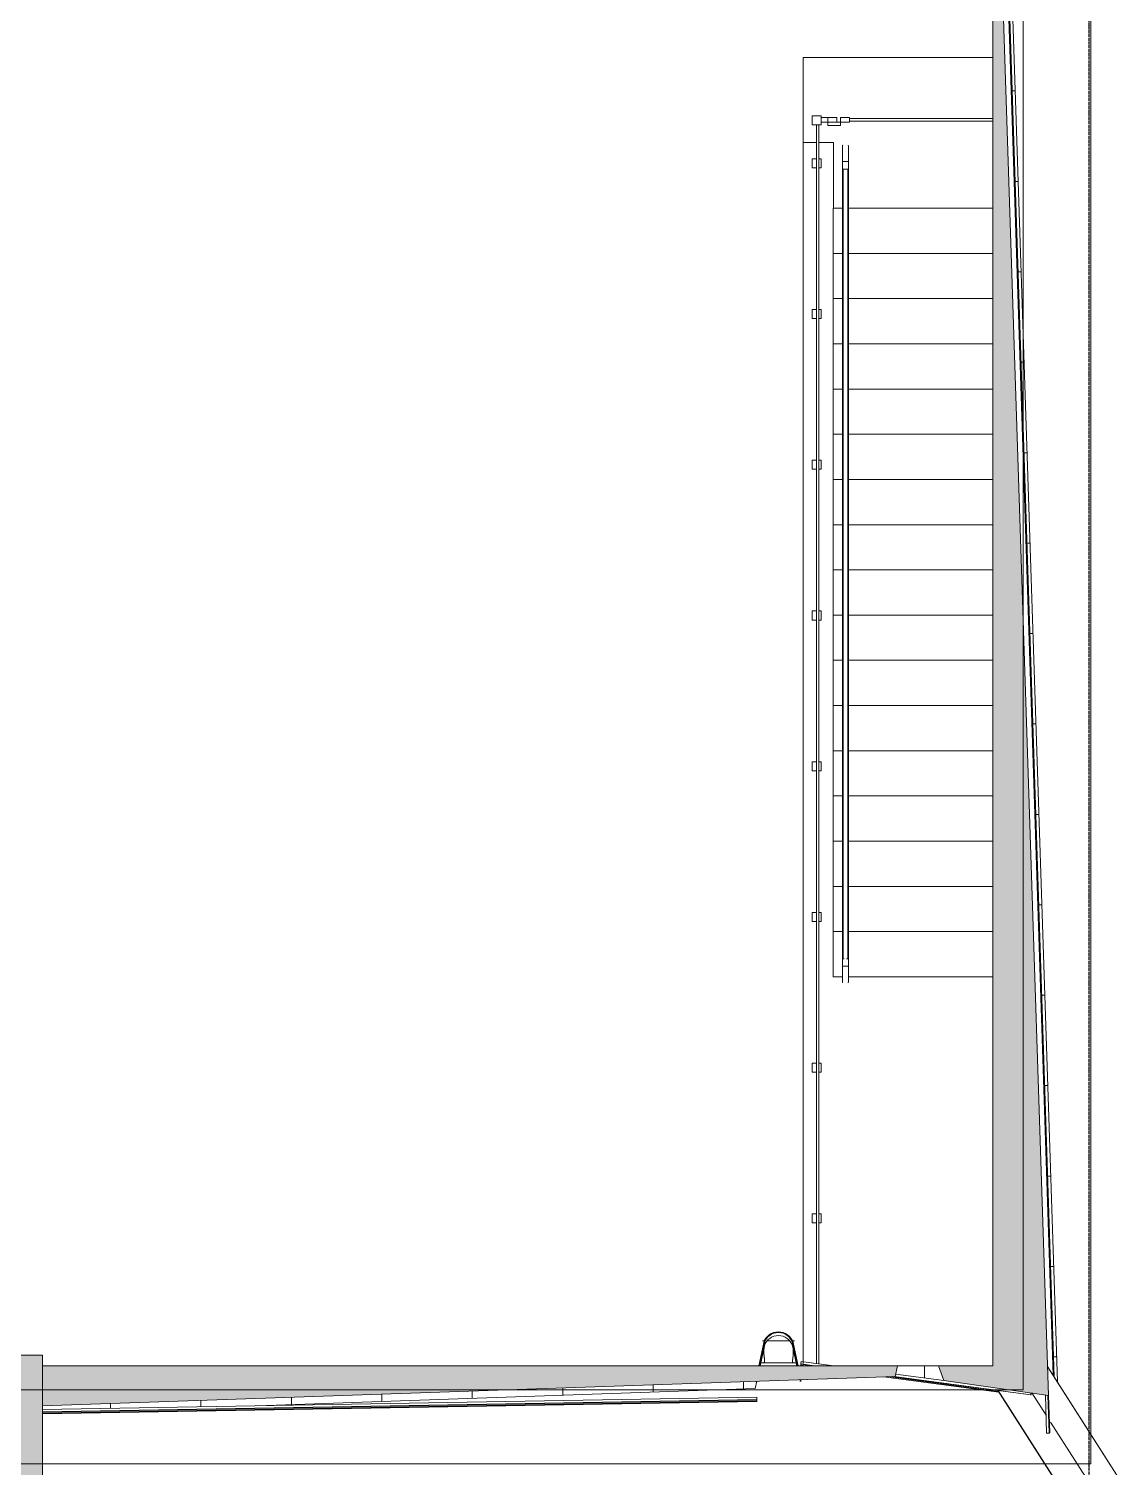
# Model space of a CAD drawing. Header units: millimetres. Extents: x -99936 to 523262, y -63190 to 327013.
# Drawn here: x 429933 to 437147, y 20264 to 29809 of the extents above; entities that cross this region are included whole.
import ezdxf

# ---------------------------------------------------------------- set-up
doc = ezdxf.new("R2010")
doc.units = ezdxf.units.MM
doc.linetypes.add('ADSK_Линия сетки', pattern=[25, 20, -2.5, 0, -2.5])
doc.linetypes.add('ADSK_Штриховая_ш3 п1_5', pattern=[4.5, 3, -1.5])
for name, color, linetype, lineweight in [('0_АР', 8, 'Continuous', 20), ('Антураж', 7, 'Continuous', 18), ('Ограждение', 251, 'Continuous', 18)]:
    doc.layers.add(name, color=color, linetype=linetype, lineweight=lineweight)
doc.layers.add('Обобщенные модели', color=5, linetype='Continuous', lineweight=18, true_color=0x0000ff)

# ---------------------------------------------------------------- blocks, each defined once
blk = doc.blocks.new('Ограждение - Ограждение-2968875-План кровли АР копия 1')
at = {"layer": 'Ограждение'}
for p, q in [((17774, 20935.9), (18467.1, 19851.4)), ((18476.8, 19833.6), (17774.1, 20933.1)), ((17443.9, 20776.7), (18858.8, 18563.1)), ((17445.7, 20776.5), (18865.6, 18555)), ((17669.3, 20760.9), (17763.3, 20613.8)), ((17793.1, 20567.2), (18276.2, 19811.3)), ((19287.9, 17891.6), (19368.4, 17765.7)), ((19289.6, 17891.6), (19369.4, 17766.7)), ((19368.7, 17765.7), (19516, 17871.6)), ((19516, 17871.6), (19369.4, 17766.7)), ((19503.2, 17891.6), (19516, 17871.6)), ((19516, 17871.6), (19539.8, 17891.6)), ((19516, 17871.6), (23426.4, 13678.1)), ((23674, 13678.1), (19744.9, 17891.6)), ((19746.9, 17891.6), (23676, 13678.1)), ((19367.7, 17764.7), (19368.7, 17765.7)), ((19367.7, 17764.7), (23178.4, 13678.1)), ((19368.4, 17765.7), (19421.9, 17803.9)), ((19369.4, 17766.7), (19368.4, 17765.7)), ((19368.7, 17765.7), (23180.4, 13678.1))]:
    blk.add_line(p, q, dxfattribs=at)
blk = doc.blocks.new('Водосток - Тип 1 _карниз больше 490мм_-5195895-План кровли АР копия 1')
at = {"layer": 'Обобщенные модели'}
for p, q in [((18.8, 335), (32.4, 335)), ((50.5, 335), (125, 335)), ((125, 335), (197, 335)), ((215.1, 335), (231.2, 335))]:
    blk.add_line(p, q, dxfattribs=at)
blk.add_open_spline([(29.2, 330.5), (28.1, 332), (25.1, 334.3), (21.1, 335), (18.8, 335)], degree=3, dxfattribs=at)
for points, knots in [([(28.2, 188.3), (28.6, 188.7), (29.5, 189.8), (30.8, 192.1), (31.6, 194.9), (32, 197.4), (32.1, 199.4), (32.2, 201.5), (32.2, 203.8), (32.1, 206.2), (31.9, 208.7), (31.6, 211.4), (31.3, 214.1), (31, 217), (30.6, 219.9), (30.2, 222.9), (29.8, 226), (29.4, 229.2), (29, 232.4), (28.7, 235.7), (28.3, 240.2), (27.8, 245.9), (27.4, 255.3), (27.4, 264.8), (27.8, 274.1), (28.3, 279.8), (28.7, 284.3), (29, 287.6), (29.4, 290.8), (29.8, 294), (30.1, 296.6), (30.3, 298.1), (30.4, 298.6)], [-0.8993913, -0.8993913, -0.8993913, -0.8993913, -0.8823529, -0.8529412, -0.8235294, -0.8088235, -0.7941176, -0.7794118, -0.7647059, -0.75, -0.7352941, -0.7205882, -0.7058824, -0.6911765, -0.6764706, -0.6617647, -0.6470588, -0.6323529, -0.6176471, -0.6029412, -0.5882353, -0.5588235, -0.5294118, -0.4705882, -0.4411765, -0.4117647, -0.3970588, -0.3823529, -0.3676471, -0.3529412, -0.3382353, -0.3311498, -0.3311498, -0.3311498, -0.3311498]), ([(231.2, 335), (228.9, 335), (224.9, 334.3), (221.1, 331.4), (219.6, 328.5), (219.1, 327.3), (219, 327)], [-1, -1, -1, -1, -0.9411765, -0.8823529, -0.8529412, -0.845345, -0.845345, -0.845345, -0.845345]), ([(222, 276.4), (222, 275.6), (222.2, 272.5), (222.6, 264.7), (222.6, 255.2), (222.2, 245.9), (221.7, 240.2), (221.3, 235.7), (221, 232.4), (220.6, 229.2), (220.2, 226), (219.8, 222.9), (219.4, 219.9), (219, 216.9), (218.7, 214.1), (218.4, 211.4), (218.1, 208.7), (217.9, 206.2), (217.8, 203.8), (217.8, 201.5), (217.9, 199.4), (218, 197.3), (218.4, 194.9), (219.2, 192.1), (220.5, 189.8), (221.4, 188.7), (221.8, 188.3)], [-0.568704, -0.568704, -0.568704, -0.568704, -0.5588235, -0.5294118, -0.4705882, -0.4411765, -0.4117647, -0.3970588, -0.3823529, -0.3676471, -0.3529412, -0.3382353, -0.3235294, -0.3088235, -0.2941176, -0.2794118, -0.2647059, -0.25, -0.2352941, -0.2205882, -0.2058824, -0.1911765, -0.1764706, -0.1470588, -0.1176471, -0.1007212, -0.1007212, -0.1007212, -0.1007212])]:
    blk.add_open_spline(points, degree=3, knots=knots, dxfattribs=at)
blk = doc.blocks.new('Водосток 2 - Водосток 2-5195513-План кровли АР копия 1')
at = {"layer": 'Антураж'}
for p, q in [((17810.8, 20878.3), (17503.6, 30289)), ((17815.7, 20870.6), (17508.3, 30289.2)), ((17817.6, 20867.7), (17510.2, 30283.7)), ((17530.1, 30279.2), (17838.4, 20835.2)), ((15856.9, 20941.3), (15890.1, 21095.2)), ((16118.3, 20941.3), (16085.1, 21095.2)), ((15895, 21093.9), (15862.1, 20941.3)), ((15870.5, 20961.1), (15895, 21074.3)), ((15895, 21074.3), (15895, 21093.9)), ((16080.3, 21074.3), (16080.3, 21093.9)), ((16080.3, 21093.9), (16113.2, 20941.3)), ((16104.7, 20961.1), (16080.3, 21074.3)), ((15870.4, 20961.1), (15866.1, 20941.3)), ((16104.9, 20961.1), (15870.4, 20961.1)), ((16108.3, 20945.2), (16104.9, 20961.1)), ((16137.6, 20941.3), (16117.8, 20944)), ((16135.4, 20953.5), (16137.7, 20970.2)), ((16135.4, 20951.6), (16135.4, 20953.5)), ((16135.4, 20953.5), (16226.8, 20941.3)), ((16135.4, 20951.6), (16212.2, 20941.3)), ((16136.3, 20941.5), (16137, 20946.4)), ((16136.3, 20941.5), (16137.6, 20941.3)), ((16137, 20946.4), (16137, 20951.4)), ((16137, 20946.4), (16175, 20941.3)), ((16354.1, 20941.3), (16137.7, 20970.2)), ((15844.1, 20839.2), (15833.4, 20789.5)), ((15838.9, 20838), (15843.6, 20837)), ((15843.8, 20837), (15843.8, 20839.2)), ((16131.5, 20849.2), (16131.5, 20837)), ((16136.4, 20838), (16136.4, 20849.4)), ((17450.8, 20765.8), (16683.9, 20868.3)), ((16683.9, 20868.3), (17450.8, 20765.8)), ((16713.6, 20869.4), (17447.3, 20771.3)), ((16743.1, 20870.4), (17661.6, 20747.6)), ((16754.8, 20870.8), (17661.6, 20749.6)), ((17085.6, 20843.6), (16764.9, 20886.4)), ((15844.3, 20733.5), (11105, 20651.5)), ((11105, 20634.7), (15844.5, 20716.7)), ((11105, 20632.7), (15844.5, 20714.7)), ((15833.4, 20789.5), (12590.9, 20677.2)), ((15844.3, 20733.5), (15844.5, 20716.7)), ((15844.3, 20714.7), (15844.3, 20709.7)), ((15844.5, 20716.7), (15844.5, 20714.7)), ((17663.2, 20761.7), (17661.6, 20749.6)), ((17661.6, 20747.6), (17662.5, 20754.5)), ((17661.6, 20749.6), (17661.6, 20747.6)), ((17662.3, 20753.9), (17663.2, 20760.7)), ((17662.5, 20755.2), (17662.3, 20753.2)), ((17662.3, 20753.2), (17662.3, 20753.9)), ((17663.2, 20760.7), (17663.2, 20745.6)), ((17663.9, 20750.4), (17663.9, 20761.7)), ((17758.9, 20748.2), (17767.2, 20494.8)), ((17783, 20495.4), (17774.9, 20745.9)), ((17788.4, 20495.4), (17780.2, 20745.2)), ((11105, 20627.6), (15844.3, 20709.7)), ((11105, 20622.7), (15844.4, 20704.7)), ((11211.6, 20629.5), (11105, 20625.8)), ((15844.3, 20709.7), (15844.4, 20704.7)), ((17783, 20495.4), (17767.2, 20494.8)), ((17767.2, 20494.8), (17781.3, 20494.8)), ((17773.6, 20495), (17780.1, 20495.2)), ((17787.2, 20495), (17773.6, 20495)), ((17780.1, 20495.2), (17781.9, 20495.2)), ((17781.9, 20495.2), (17780.1, 20495.1)), ((17780.1, 20495.1), (17781.8, 20495.1)), ((17781.8, 20495.1), (17788.4, 20495.4)), ((17788.4, 20495.4), (17783, 20495.4))]:
    blk.add_line(p, q, dxfattribs=at)
for centre, major_axis, start_param, end_param in [((15987.6, 21065.5), (102, 0), 0.297441, 2.844152), ((15987.6, 21065.5), (97, 0), 0.299649, 2.841944), ((15987.6, 21045.9), (97, 0), 0.299649, 2.841944)]:
    blk.add_ellipse(centre, major_axis=major_axis, ratio=0.991445, start_param=start_param, end_param=end_param, dxfattribs=at)
blk = doc.blocks.new('Ограждение 13 - Ограждение 1-6927436-План кровли АР копия 1')
at = {"layer": 'Ограждение'}
for p, q in [((16272.4, 29236.2), (16212.4, 29236.2)), ((16212.4, 29236.2), (16212.4, 29176.2)), ((16272.4, 29176.2), (16272.4, 29236.2)), ((16272.4, 29193.7), (16272.4, 29223.7)), ((16314.9, 29223.7), (16272.4, 29223.7)), ((16314.9, 29223.7), (16314.9, 29193.7)), ((16374.9, 29223.7), (16314.9, 29223.7)), ((16314.9, 29223.7), (16314.9, 29193.7)), ((16374.9, 29193.7), (16374.9, 29223.7)), ((16459.9, 29223.7), (16399.9, 29223.7)), ((16399.9, 29223.7), (16399.9, 29193.7)), ((16459.9, 29193.7), (16459.9, 29223.7)), ((16459.9, 29217.2), (17410, 29217.2)), ((16459.9, 29201.2), (16459.9, 29217.2)), ((16212.4, 29176.2), (16272.4, 29176.2)), ((16240.8, 20956.5), (16240.8, 29176.2)), ((16240.8, 29176.2), (16256.8, 29176.2)), ((16256.8, 29176.2), (16256.8, 20954.3)), ((16272.4, 29193.7), (16314.9, 29193.7)), ((16314.9, 29170.5), (16314.9, 29193.7)), ((16314.9, 29193.7), (16374.9, 29193.7)), ((16314.9, 29170.5), (16399.9, 29170.5)), ((16374.9, 29193.8), (16399.9, 29193.8)), ((16399.9, 29193.7), (16399.9, 29170.5)), ((16399.9, 29193.7), (16459.9, 29193.7)), ((17410, 29201.2), (16459.9, 29201.2)), ((16240.8, 28949.9), (16212.4, 28949.9)), ((16212.4, 28949.9), (16212.4, 28889.9)), ((16272.4, 28949.9), (16256.8, 28949.9)), ((16272.4, 28889.9), (16272.4, 28949.9)), ((16212.4, 28889.9), (16240.8, 28889.9)), ((16256.8, 28889.9), (16272.4, 28889.9)), ((16240.8, 27949.9), (16212.4, 27949.9)), ((16212.4, 27949.9), (16212.4, 27889.9)), ((16212.4, 27889.9), (16240.8, 27889.9)), ((16272.4, 27949.9), (16256.8, 27949.9)), ((16256.8, 27889.9), (16272.4, 27889.9)), ((16272.4, 27889.9), (16272.4, 27949.9)), ((16240.8, 26949.9), (16212.4, 26949.9)), ((16212.4, 26949.9), (16212.4, 26889.9)), ((16272.4, 26949.9), (16256.8, 26949.9)), ((16272.4, 26889.9), (16272.4, 26949.9)), ((16212.4, 26889.9), (16240.8, 26889.9)), ((16256.8, 26889.9), (16272.4, 26889.9)), ((16240.8, 25949.9), (16212.4, 25949.9)), ((16212.4, 25949.9), (16212.4, 25889.9)), ((16212.4, 25889.9), (16240.8, 25889.9)), ((16272.4, 25949.9), (16256.8, 25949.9)), ((16256.8, 25889.9), (16272.4, 25889.9)), ((16272.4, 25889.9), (16272.4, 25949.9)), ((16240.8, 24949.9), (16212.4, 24949.9)), ((16212.4, 24949.9), (16212.4, 24889.9)), ((16272.4, 24949.9), (16256.8, 24949.9)), ((16272.4, 24889.9), (16272.4, 24949.9)), ((16212.4, 24889.9), (16240.8, 24889.9)), ((16256.8, 24889.9), (16272.4, 24889.9)), ((16240.8, 23949.9), (16212.4, 23949.9)), ((16212.4, 23949.9), (16212.4, 23889.9)), ((16212.4, 23889.9), (16240.8, 23889.9)), ((16272.4, 23949.9), (16256.8, 23949.9)), ((16256.8, 23889.9), (16272.4, 23889.9)), ((16272.4, 23889.9), (16272.4, 23949.9)), ((16240.8, 22949.9), (16212.4, 22949.9)), ((16212.4, 22949.9), (16212.4, 22889.9)), ((16272.4, 22949.9), (16256.8, 22949.9)), ((16272.4, 22889.9), (16272.4, 22949.9)), ((16212.4, 22889.9), (16240.8, 22889.9)), ((16256.8, 22889.9), (16272.4, 22889.9)), ((16240.8, 21949.9), (16212.4, 21949.9)), ((16212.4, 21949.9), (16212.4, 21889.9)), ((16212.4, 21889.9), (16240.8, 21889.9)), ((16272.4, 21949.9), (16256.8, 21949.9)), ((16256.8, 21889.9), (16272.4, 21889.9)), ((16272.4, 21889.9), (16272.4, 21949.9))]:
    blk.add_line(p, q, dxfattribs=at)
blk = doc.blocks.new('Ограждение - Ограждение-7023087-План кровли АР копия 1')
at = {"layer": 'Ограждение'}
for p, q in [((16417.4, 28882.5), (16447.4, 28882.5)), ((16417.4, 28622.5), (16417.4, 28882.5)), ((16447.4, 28622.5), (16447.4, 28882.5)), ((16417.4, 23642.5), (16417.4, 28622.5)), ((16447.4, 23642.5), (16447.4, 28622.5)), ((16424.9, 23642.5), (16417.4, 23642.5)), ((16447.4, 23642.5), (16440.3, 23642.5))]:
    blk.add_line(p, q, dxfattribs=at)
blk = doc.blocks.new('Тип перил - Перила_Внутренний_-7023091-План кровли АР копия 1')
at = {"layer": 'Ограждение'}
for p, q in [((16412.4, 28932.5), (16412.4, 28882.5)), ((16434.7, 28932.5), (16430.1, 28932.5)), ((16452.4, 28882.5), (16452.4, 28932.5)), ((16412.4, 28882.5), (16412.4, 28634.5)), ((16452.4, 28634.5), (16452.4, 28882.5)), ((16412.4, 28620.9), (16412.4, 23662.3)), ((16452.4, 23662.3), (16452.4, 28620.9)), ((16412.4, 23630.5), (16412.4, 23592.5)), ((16430.1, 23592.5), (16434.7, 23592.5)), ((16452.4, 23592.5), (16452.4, 23630.5))]:
    blk.add_line(p, q, dxfattribs=at)
at = {"layer": 'Ограждение', "flags": 128}
for points in [[(16412.4, 28634.5), (16412.4, 28633.3), (16412.4, 28632.1), (16412.4, 28630.9), (16412.4, 28629.8), (16412.4, 28628.6), (16412.4, 28627.4), (16412.4, 28626.2), (16412.4, 28625.1), (16412.4, 28624), (16412.4, 28622.9), (16412.4, 28621.8), (16412.4, 28620.9)], [(16452.4, 28620.9), (16452.4, 28622), (16452.4, 28623.1), (16452.4, 28624.2), (16452.4, 28625.3), (16452.4, 28626.5), (16452.4, 28627.7), (16452.4, 28628.8), (16452.4, 28630), (16452.4, 28631.2), (16452.4, 28632.4), (16452.4, 28633.6), (16452.4, 28634.5)], [(16412.4, 23630.5), (16412.4, 23633.3), (16412.4, 23636.1), (16412.4, 23638.9), (16412.4, 23641.7), (16412.4, 23644.4), (16412.4, 23647.2), (16412.4, 23649.9), (16412.4, 23652.5), (16412.4, 23655.2), (16412.4, 23657.8), (16412.4, 23660.3), (16412.4, 23662.3)], [(16452.4, 23662.3), (16452.4, 23659.8), (16452.4, 23657.2), (16452.4, 23654.6), (16452.4, 23652), (16452.4, 23649.3), (16452.4, 23646.6), (16452.4, 23643.8), (16452.4, 23641.1), (16452.4, 23638.3), (16452.4, 23635.5), (16452.4, 23632.7), (16452.4, 23630.5)]]:
    blk.add_lwpolyline(points, dxfattribs=at)
blk = doc.blocks.new('Тип перил - D40 шаг 400 прямое со скруглением-6687845-План кровли АР копия 1')
at = {"layer": 'Ограждение'}
for p, q in [((0, 2.3), (0, 0)), ((0, 0), (0, -2.3))]:
    blk.add_line(p, q, dxfattribs=at)
at = {"layer": 'Ограждение', "flags": 128}
for points in [[(100, 20), (99.9, 20), (99.7, 20), (99.3, 20), (98.7, 20), (98, 20), (97.1, 20), (96.1, 20), (94.9, 20), (93.6, 20), (92.1, 20), (90.5, 20), (88.7, 20), (86.8, 20), (84.7, 20), (82.5, 20), (80.2, 20), (77.8, 20), (75.2, 20), (72.5, 20), (69.7, 20), (66.7, 20), (63.7, 20), (60.6, 20), (57.4, 20), (54, 20), (50.6, 20), (47.1, 20), (43.6, 20), (39.9, 20), (36.2, 20), (32.5, 20), (28.7, 20), (24.8, 20), (20.9, 20), (17, 20), (13, 20), (9.1, 20), (5.1, 20), (1.1, 20), (0, 20)], [(0, 20), (4, 20), (8, 20), (12, 20), (15.9, 20), (19.9, 20), (23.8, 20), (27.6, 20), (31.5, 20), (35.2, 20), (38.9, 20), (42.6, 20), (46.2, 20), (49.7, 20), (53.1, 20), (56.5, 20), (59.7, 20), (62.9, 20), (65.9, 20), (68.9, 20), (71.7, 20), (74.5, 20), (77.1, 20), (79.6, 20), (81.9, 20), (84.1, 20), (86.2, 20), (88.2, 20), (90, 20), (91.7, 20), (93.2, 20), (94.6, 20), (95.8, 20), (96.9, 20), (97.8, 20), (98.5, 20), (99.1, 20), (99.6, 20), (99.9, 20), (100, 20), (100, 20)], [(100, 20), (100.8, 20), (101.6, 19.9), (102.4, 19.9), (103.2, 19.7), (104, 19.6), (104.8, 19.4), (105.5, 19.2), (106.3, 19), (107, 18.7), (107.8, 18.4), (108.5, 18.1), (109.2, 17.7)], [(0, -20), (4, -20), (8, -20), (12, -20), (15.9, -20), (19.9, -20), (23.8, -20), (27.6, -20), (31.5, -20), (35.2, -20), (38.9, -20), (42.6, -20), (46.2, -20), (49.7, -20), (53.1, -20), (56.5, -20), (59.7, -20), (62.9, -20), (65.9, -20), (68.9, -20), (71.7, -20), (74.5, -20), (77.1, -20), (79.6, -20), (81.9, -20), (84.1, -20), (86.2, -20), (88.2, -20), (90, -20), (91.7, -20), (93.2, -20), (94.6, -20), (95.8, -20), (96.9, -20), (97.8, -20), (98.5, -20), (99.1, -20), (99.6, -20), (99.9, -20), (100, -20), (100, -20)], [(48.6, -20), (47.1, -20), (43.6, -20), (39.9, -20), (36.2, -20), (32.5, -20), (28.7, -20), (24.8, -20), (20.9, -20), (17, -20), (13, -20), (9.1, -20), (5.1, -20), (1.1, -20)], [(92.1, -20), (90.5, -20), (88.7, -20), (87.5, -20)], [(100, -20), (99.9, -20), (99.7, -20), (99.3, -20), (98.7, -20), (98, -20), (97.1, -20), (96.1, -20), (94.9, -20), (93.6, -20), (92.6, -20)], [(103.4, -19.7), (102.6, -19.8), (101.8, -19.9), (101, -20), (100.2, -20), (100, -20)], [(108.7, -18), (108, -18.3), (107.2, -18.6), (106.5, -18.9), (105.7, -19.2)]]:
    blk.add_lwpolyline(points, dxfattribs=at)
blk = doc.blocks.new('Тип перил - D40 шаг 400 прямое со скруглением-V103-План кровли АР копия 1')
at = {"layer": 'Ограждение'}
for p, q in [((0, 2.3), (0, 0)), ((0, 0), (0, -2.3))]:
    blk.add_line(p, q, dxfattribs=at)
at = {"layer": 'Ограждение', "flags": 128}
for points in [[(100, 20), (99.9, 20), (99.7, 20), (99.3, 20), (98.7, 20), (98, 20), (97.1, 20), (96.1, 20), (94.9, 20), (93.6, 20), (92.1, 20), (90.5, 20), (88.7, 20), (86.8, 20), (84.7, 20), (82.5, 20), (80.2, 20), (77.8, 20), (75.2, 20), (72.5, 20), (69.7, 20), (66.7, 20), (63.7, 20), (60.6, 20), (57.4, 20), (54, 20), (50.6, 20), (47.1, 20), (43.6, 20), (39.9, 20), (36.2, 20), (32.5, 20), (28.7, 20), (24.8, 20), (20.9, 20), (17, 20), (13, 20), (9.1, 20), (5.1, 20), (1.1, 20), (0, 20)], [(0, 20), (4, 20), (8, 20), (12, 20), (15.9, 20), (19.9, 20), (23.8, 20), (27.6, 20), (31.5, 20), (35.2, 20), (38.9, 20), (42.6, 20), (46.2, 20), (49.7, 20), (53.1, 20), (56.5, 20), (59.7, 20), (62.9, 20), (65.9, 20), (68.9, 20), (71.7, 20), (74.5, 20), (77.1, 20), (79.6, 20), (81.9, 20), (84.1, 20), (86.2, 20), (88.2, 20), (90, 20), (91.7, 20), (93.2, 20), (94.6, 20), (95.8, 20), (96.9, 20), (97.8, 20), (98.5, 20), (99.1, 20), (99.6, 20), (99.9, 20), (100, 20), (100, 20)], [(100, 20), (100.8, 20), (101.6, 19.9), (102.4, 19.9), (103.2, 19.7), (104, 19.6), (104.8, 19.4), (105.5, 19.2), (106.3, 19), (107, 18.7), (107.8, 18.4), (108.5, 18.1), (109.2, 17.7)], [(0, -20), (4, -20), (8, -20), (12, -20), (15.9, -20), (19.9, -20), (23.8, -20), (27.6, -20), (31.5, -20), (35.2, -20), (38.9, -20), (42.6, -20), (46.2, -20), (49.7, -20), (53.1, -20), (56.5, -20), (59.7, -20), (62.9, -20), (65.9, -20), (68.9, -20), (71.7, -20), (74.5, -20), (77.1, -20), (79.6, -20), (81.9, -20), (84.1, -20), (86.2, -20), (88.2, -20), (90, -20), (91.7, -20), (93.2, -20), (94.6, -20), (95.8, -20), (96.9, -20), (97.8, -20), (98.5, -20), (99.1, -20), (99.6, -20), (99.9, -20), (100, -20), (100, -20)], [(48.6, -20), (47.1, -20), (43.6, -20), (39.9, -20), (36.2, -20), (32.5, -20), (28.7, -20), (24.8, -20), (20.9, -20), (17, -20), (13, -20), (9.1, -20), (5.1, -20), (1.1, -20)], [(100, -20), (99.9, -20), (99.7, -20), (99.3, -20), (98.7, -20), (98, -20), (97.1, -20), (96.1, -20), (94.9, -20), (93.6, -20), (92.1, -20), (90.5, -20), (88.7, -20), (87.5, -20)], [(103.4, -19.7), (102.6, -19.8), (101.8, -19.9), (101, -20), (100.2, -20), (100, -20)], [(108.7, -18), (108, -18.3), (107.2, -18.6), (106.5, -18.9), (105.7, -19.2)]]:
    blk.add_lwpolyline(points, dxfattribs=at)
blk = doc.blocks.new('Тип перил - Перила_Внутренний_-V104-План кровли АР копия 1')
at = {"layer": 'Ограждение'}
for p, q in [((16412.4, 28932.5), (16452.4, 28932.5)), ((16412.4, 28634.5), (16412.4, 28932.5)), ((16452.4, 28634.5), (16452.4, 28932.5)), ((16412.4, 28634.5), (16412.4, 28611.8)), ((16412.4, 23653.2), (16412.4, 28611.8)), ((16452.4, 28634.5), (16452.4, 28611.8)), ((16452.4, 23653.2), (16452.4, 28611.8)), ((16412.4, 23630.5), (16412.4, 23653.2)), ((16412.4, 23592.5), (16412.4, 23630.5)), ((16412.4, 23592.5), (16452.4, 23592.5)), ((16452.4, 23630.5), (16452.4, 23653.2)), ((16452.4, 23592.5), (16452.4, 23630.5))]:
    blk.add_line(p, q, dxfattribs=at)
blk = doc.blocks.new('Тип перил - Перила_Внутренний_-7023104-План кровли АР копия 1')
at = {"layer": 'Ограждение'}
for p, q in [((16412.4, 28942.5), (16412.4, 28932.5)), ((16452.4, 28932.5), (16452.4, 28942.5)), ((16412.4, 23592.5), (16412.4, 23582.5)), ((16452.4, 23582.5), (16452.4, 23592.5))]:
    blk.add_line(p, q, dxfattribs=at)
at = {"layer": 'Ограждение', "flags": 128}
for points in [[(16412.4, 28634.5), (16412.4, 28633.3), (16412.4, 28632.1), (16412.4, 28630.9), (16412.4, 28629.8), (16412.4, 28628.6), (16412.4, 28627.4)], [(16412.4, 28625.1), (16412.4, 28624), (16412.4, 28622.9), (16412.4, 28621.8), (16412.4, 28620.9)], [(16452.4, 28627.7), (16452.4, 28628.8), (16452.4, 28630), (16452.4, 28631.2), (16452.4, 28632.4), (16452.4, 28633.6), (16452.4, 28634.5)], [(16452.4, 28620.9), (16452.4, 28622), (16452.4, 28623.1), (16452.4, 28624.2), (16452.4, 28625.3)]]:
    blk.add_lwpolyline(points, dxfattribs=at)
blk = doc.blocks.new('Тип перил - Перила_Внутренний_-V105-План кровли АР копия 1')
at = {"layer": 'Ограждение'}
for p, q in [((16412.4, 28932.5), (16412.4, 28942.5)), ((16452.4, 28932.5), (16452.4, 28942.5)), ((16412.4, 28634.5), (16412.4, 28620.8)), ((16452.4, 28634.5), (16452.4, 28620.8)), ((16412.4, 23582.5), (16412.4, 23592.5)), ((16452.4, 23582.5), (16452.4, 23592.5))]:
    blk.add_line(p, q, dxfattribs=at)

msp = doc.modelspace()

# ---------------------------------------------------------------- hatches: boundary and pattern name
at = {"layer": '0_АР'}
h = msp.add_hatch(color=256, dxfattribs=at)
h.paths.add_polyline_path([(460156.048, -526.128), (468569.459, -526.128), (468569.459, 470.859), (468481.418, 469.805), (468421.752, -474.784), (464071.312, -327.231), (460060.687, -462.432), (459998.422, -81.349), (459998.422, -526.128), (460149.25, -526.128)])
h.paths.add_polyline_path([(426848.189, -393.115), (426996.717, -393.115), (426995.842, -30.517), (426892.038, -280.991), (422574.472, -150.963), (418243.998, -302.79), (418181.719, 255.107), (418181.719, -393.115), (426834.404, -393.115)])
h.paths.add_polyline_path([(459998.422, 173.655), (460016.496, 178.563), (460106.837, 1715.554), (454775.129, 1522.727), (454768.656, 1484.019), (459998.422, 1484.019), (459998.422, 177.833)])
h.paths.add_polyline_path([(426996.717, 307.99), (426996.717, 1484.019), (431808.509, 1484.019), (431801.174, 1522.758), (426923.778, 1697.711), (426980.914, 312.038)])
h.paths.add_polyline_path([(418181.719, 498.461), (418449.786, 8044.464), (412395.486, 7833.234), (412388.989, 7794.377), (418181.719, 7794.377), (418181.719, 521.171)])
h.paths.add_polyline_path([(468569.459, 793.267), (468569.459, 7855.209), (474810.503, 7855.209), (474810.503, 8466.545), (474799.648, 8463.302), (474605.606, 7995.593), (468269.121, 8216.835), (468537.29, 799.29), (468551.342, 798.371), (468568.644, 793.496)])
h.paths.add_polyline_path([(444717.771, 1484.019), (454490.356, 1484.019), (454484.993, 1516.09), (447978.583, 1752.243), (447978.583, 1629.215), (438298.583, 1629.215), (438298.583, 1739.906), (432093.277, 1522.693), (432086.81, 1484.019), (444709.903, 1484.019)])
h.paths.add_polyline_path([(411793.26, 7794.377), (412110.688, 7794.377), (412105.58, 7824.926), (411796.08, 7895.033), (411970.992, 14167.216), (411736.117, 20164.305), (411690.795, 20175.916), (411690.795, 7794.377)])
h.paths.add_polyline_path([(474810.503, 8769.439), (474810.503, 16800.541), (474780.018, 16792.485), (474631.533, 12780.54), (474779.774, 8777.421), (474783.205, 8776.529)])
h.paths.add_polyline_path([(443273.93, 13315.94), (451515.613, 13634.753), (451524.958, 13673.918), (435026.374, 13673.918), (435036.378, 13633.972), (443273.9, 13315.942)])
h.paths.add_polyline_path([(429583.47, 13405.175), (434743.535, 13605.559), (434759.846, 13673.918), (430023.583, 13673.918), (430023.583, 21008.312), (429427.122, 21007.798), (429447.713, 20921.19), (429842.141, 20793.786), (429585.958, 13476.255)])
h.paths.add_polyline_path([(457100.321, 13409.872), (456816.083, 20843), (457389.976, 21005.252), (457399.649, 21047.105), (456625.269, 21047.105), (456625.269, 13673.918), (451796.602, 13673.918), (451806.282, 13633.349), (457093.451, 13410.162)])
h.paths.add_polyline_path([(474810.503, 17103.436), (474810.503, 32792.083), (474779.895, 32784.001), (474490.926, 24945.222), (474779.777, 17111.416), (474783.205, 17110.526)])
h.paths.add_polyline_path([(411690.795, 20470.394), (411735.74, 20481.908), (411958.454, 26169.966), (411735.987, 31850.241), (411690.795, 31861.818), (411690.795, 20474.46)])
h.paths.add_polyline_path([(464256.639, 20578.857), (463978.908, 27851.092), (463950.437, 27858.488), (463950.437, 21047.105), (457667.517, 21047.105), (457677.332, 21004.632), (464062.166, 20591.443)])
h.paths.add_polyline_path([(422311.501, 20701.207), (429147.245, 20951.717), (429160.161, 21008.312), (422655.84, 21008.312), (422655.84, 28188.447), (422612.394, 28177.317), (422318.663, 20879.162)])
h.paths.add_polyline_path([(463950.437, 28147.689), (463979.112, 28155.137), (464268.312, 35727.695), (464206.707, 37340.787), (463950.437, 37340.787), (463950.437, 28154.433)])
h.paths.add_polyline_path([(422655.84, 28465.231), (422655.84, 42943.283), (422621.022, 42934.364), (422337.867, 35703.511), (422621.004, 28474.156), (422655.355, 28465.356)])
h.paths.add_polyline_path([(411690.795, 32156.296), (411726.381, 32165.412), (411915.149, 37559.495), (411726.553, 42947.712), (411690.795, 42956.872), (411690.795, 32160.362)])
h.paths.add_polyline_path([(474810.503, 33094.978), (474810.503, 43242.685), (474778.616, 43234.402), (474593.967, 38155.311), (474779.777, 33102.958), (474783.205, 33102.068)])
h.paths.add_polyline_path([(464178.064, 38090.787), (463985.863, 43123.483), (463950.437, 43132.685), (463950.437, 38090.787), (464171.279, 38090.787)])
h.paths.add_polyline_path([(422655.84, 43220.068), (422655.84, 43712.396), (411690.795, 43712.396), (411690.795, 43251.35), (411726.898, 43260.599), (411851.013, 43604.774), (417072.423, 43417.467), (422496.578, 43611.919), (422620.729, 43229.062), (422655.504, 43220.154)])
h.paths.add_polyline_path([(463950.437, 43421.886), (464022.861, 43440.697), (464125.568, 43776.855), (469381.545, 43594.919), (474632.611, 43776.746), (474754.158, 43546.521), (474810.503, 43531.886), (474810.503, 43894.592), (463950.437, 43894.592), (463950.437, 43435.823)])
h = msp.add_hatch(color=256, dxfattribs=at)
h.paths.add_polyline_path([(430023.583, 20670.956), (435680.193, 20866.799), (435695.364, 20937.105), (430023.583, 20937.105), (430023.583, 20712.472)])
h.paths.add_polyline_path([(436698.796, 20740.956), (436387.367, 30280.874), (436328.583, 30294.326), (436328.583, 20937.105), (435968.583, 20937.105), (436004.158, 20839.364), (436693.445, 20741.714)])
h.paths.add_polyline_path([(436342.794, 30562.236), (436387.663, 30574.259), (436588.51, 36734.686), (436357.953, 42906.672), (436342.794, 42921.256), (436342.794, 30562.823)])
h.paths.add_polyline_path([(436371.953, 43188.977), (436488.583, 43654.592), (436328.583, 43654.592), (436328.583, 43188.977), (436367.002, 43188.977)])
h = msp.add_hatch(dxfattribs=at)
h.set_pattern_fill('FP_1', color=256, style=0, pattern_type=2)
h.set_pattern_definition([(0, (421355.1, -4.2), (0, 600), [])])
h.paths.add_polyline_path([(440508.405, 17887.359), (443181.025, 17887.359), (443181.025, 43654.592), (437794.382, 43654.592), (437634.581, 43015.407), (437839.39, 36727.806), (437633.578, 30422.812), (437997.224, 19283.366), (437995.448, 19283.366), (437460.996, 19365.086), (437231.439, 19746.245), (437784.172, 18550.819), (437777.335, 18558.866), (437336.797, 19248.114), (437808.404, 17887.359), (439785.67, 17887.359)])
h.paths.add_polyline_path([(436756.975, 20830.948), (436448.614, 30274.991), (436428.803, 30279.525), (436736.188, 20863.471), (436748.35, 20844.443)])
h.paths.add_polyline_path([(439630.223, 25608.688), (438850.733, 25608.688), (438850.733, 27408.688), (442570.733, 27408.688), (442570.733, 25608.688), (439923.613, 25608.688)])
h.paths.add_polyline_path([(441579.421, 29067.785), (441492.147, 29067.785), (441492.147, 30217.785), (442642.147, 30217.785), (442642.147, 29067.785), (441953.873, 29067.785)])
h.paths.add_polyline_path([(436328.583, 30558.429), (436366.221, 30567.712), (436366.017, 30568.459), (436342.794, 30562.823), (436342.794, 42904.528), (436328.583, 42907.781), (436328.583, 30562.236)])
h.paths.add_polyline_path([(436428.74, 30564.621), (436448.614, 30569.17), (436649.886, 36734.686), (436448.718, 42897.016), (436431.67, 42900.917), (436632.999, 36733.666), (436630.104, 36732.945), (436428.889, 30569.17)])
h.paths.add_polyline_path([(438850.733, 34828.688), (438850.733, 36628.688), (442570.733, 36628.688), (442570.733, 34828.688), (438902.204, 34828.688)])
h.paths.add_polyline_path([(439417.055, 38217.785), (439351.144, 38217.785), (439351.144, 39367.785), (440501.144, 39367.785), (440501.144, 38217.785), (439447.313, 38217.785)])
h.paths.add_polyline_path([(436444.464, 40590.789), (436368.912, 42898.551), (436358.164, 42901.011), (436429.745, 40984.806)])
h.paths.add_polyline_path([(436328.583, 43180.477), (436365.725, 43188.977), (436328.583, 43188.977), (436328.583, 43184.871)])
h.paths.add_polyline_path([(436429.406, 43186.823), (436447.356, 43190.93), (436563.497, 43654.592), (436536.898, 43654.592), (436544.152, 43652.004), (436545.928, 43652.004), (436429.946, 43188.977)])
h.paths.add_polyline_path([(436489.862, 43653.058), (436489.922, 43653.298), (436488.887, 43653.298)])
h = msp.add_hatch(dxfattribs=at)
h.set_pattern_fill('FP_3', color=256, style=0, pattern_type=2)
h.set_pattern_definition([(270, (419074.64, -17203.53), (600, 4e-14), [])])
h.paths.add_polyline_path([(456408.561, 13673.918), (456625.269, 13673.918), (456625.269, 19359.825), (450770.609, 19562.525), (449210.408, 19354.046), (448927.486, 18974.665), (449028.218, 18974.665), (449007.398, 18914.665), (448882.741, 18914.665), (448101.766, 17868.98), (448102.914, 17867.805), (444192.051, 13673.918), (451524.958, 13673.918), (451555.893, 13803.569), (451563.99, 13821.792), (451562.939, 13824.376), (451558.518, 13827.828), (451558.518, 13828.918), (451567.156, 13828.918), (451569.426, 13834.028), (451596.529, 13860.255), (451626.71, 13874.932), (451660.78, 13880.22), (451697.154, 13874.35), (451728.171, 13858.667), (451753.189, 13831.652), (451754.445, 13828.918), (451758.865, 13827.826), (451755.915, 13825.517), (451765.895, 13802.612), (451796.602, 13673.918), (456243.991, 13673.918)])
h.paths.add_polyline_path([(430304.651, 13673.918), (434759.846, 13673.918), (434790.781, 13803.569), (434798.878, 13821.792), (434797.827, 13824.376), (434793.406, 13827.828), (434793.406, 13828.918), (434802.044, 13828.918), (434804.315, 13834.028), (434831.417, 13860.255), (434861.598, 13874.932), (434895.668, 13880.22), (434932.042, 13874.35), (434963.059, 13858.667), (434988.077, 13831.652), (434989.333, 13828.918), (434993.753, 13827.826), (434990.803, 13825.517), (435000.783, 13802.612), (435031.49, 13673.918), (442097.02, 13673.918), (438286.974, 17761.193), (438288.704, 17762.506), (438286.974, 17761.504), (438206.532, 17887.359), (437808.404, 17887.359), (437336.797, 19248.114), (437257.775, 19371.749), (435832.855, 19562.151), (430023.583, 19361.022), (430023.583, 13673.918), (430139.789, 13673.918)])
h.paths.add_polyline_path([(451759.837, 13741.103), (451756.15, 13746.845), (451756.15, 13741.103)])
h.paths.add_polyline_path([(434994.725, 13741.103), (434991.038, 13746.845), (434991.038, 13741.103)])
h.paths.add_polyline_path([(430023.583, 20647.307), (431509.459, 20673.022), (434751.965, 20785.284), (434762.224, 20832.827), (434751.965, 20834.662), (430023.583, 20670.956)])
h.paths.add_polyline_path([(456625.269, 20649.227), (456625.269, 20937.105), (456588.583, 20937.105), (456588.583, 20670.956), (450940.105, 20866.517), (450942.932, 20852.377), (450942.932, 20845.961), (456588.583, 20650.497)])
h.paths.add_polyline_path([(436004.158, 20839.364), (435968.583, 20937.105), (435695.364, 20937.105), (435683.518, 20882.208), (435968.583, 20844.117)])
h.paths.add_polyline_path([(450608.596, 20840.979), (450645.426, 20847.028), (450645.426, 20853.414), (450663.484, 20937.105), (450643.583, 20937.105), (450608.772, 20841.463)])

# ---------------------------------------------------------------- linework, layer by layer
at = {"linetype": 'ADSK_Линия сетки'}
msp.add_line((436968.148, -3728.718), (436968.148, 44218.786), dxfattribs=at)
at = {"layer": '0_АР'}
for p, q in [((436978.583, 43654.592), (436978.583, 20287.105)), ((436328.583, 30294.326), (436328.583, 20937.105)), ((436698.796, 20740.956), (436387.367, 30280.874)), ((436328.583, 29618.312), (435070.979, 29618.312)), ((435070.979, 29618.312), (435070.979, 29053.312)), ((435070.979, 29053.312), (435159.372, 29053.312)), ((435070.979, 29053.312), (435070.979, 20953.312)), ((435175.372, 29053.312), (435270.979, 29053.312)), ((435270.979, 29053.312), (435270.979, 28618.312)), ((435269.554, 28618.312), (435331.36, 28618.312)), ((435269.554, 28318.312), (435269.554, 28618.312)), ((435270.979, 28618.312), (435331.36, 28618.312)), ((435370.599, 28618.312), (436328.583, 28618.312)), ((435370.599, 28618.312), (436328.583, 28618.312)), ((435269.554, 28018.312), (435269.554, 28318.312)), ((435269.554, 28318.312), (435330.979, 28318.312)), ((435269.554, 28318.312), (435330.979, 28318.312)), ((435370.979, 28318.312), (436328.583, 28318.312)), ((435370.979, 28318.312), (436328.583, 28318.312)), ((435269.554, 27718.312), (435269.554, 28018.312)), ((435269.554, 28018.312), (435330.979, 28018.312)), ((435269.554, 28018.312), (435330.979, 28018.312)), ((435370.979, 28018.312), (436328.583, 28018.312)), ((435370.979, 28018.312), (436328.583, 28018.312)), ((435269.554, 27418.312), (435269.554, 27718.312)), ((435269.554, 27718.312), (435330.979, 27718.312)), ((435269.554, 27718.312), (435330.979, 27718.312)), ((435370.979, 27718.312), (436328.583, 27718.312)), ((435370.979, 27718.312), (436328.583, 27718.312)), ((435269.554, 27118.312), (435269.554, 27418.312)), ((435269.554, 27418.312), (435330.979, 27418.312)), ((435269.554, 27418.312), (435330.979, 27418.312)), ((435370.979, 27418.312), (436328.583, 27418.312)), ((435370.979, 27418.312), (436328.583, 27418.312)), ((435269.554, 26818.312), (435269.554, 27118.312)), ((435269.554, 27118.312), (435330.979, 27118.312)), ((435269.554, 27118.312), (435330.979, 27118.312)), ((435370.979, 27118.312), (436328.583, 27118.312)), ((435370.979, 27118.312), (436328.583, 27118.312)), ((435269.554, 26518.312), (435269.554, 26818.312)), ((435269.554, 26818.312), (435330.979, 26818.312)), ((435269.554, 26818.312), (435330.979, 26818.312)), ((435370.979, 26818.312), (436328.583, 26818.312)), ((435370.979, 26818.312), (436328.583, 26818.312)), ((435269.554, 26218.312), (435269.554, 26518.312)), ((435269.554, 26518.312), (435330.979, 26518.312)), ((435269.554, 26518.312), (435330.979, 26518.312)), ((435370.979, 26518.312), (436328.583, 26518.312)), ((435370.979, 26518.312), (436328.583, 26518.312)), ((435269.554, 25918.312), (435269.554, 26218.312)), ((435269.554, 26218.312), (435330.979, 26218.312)), ((435269.554, 26218.312), (435330.979, 26218.312)), ((435370.979, 26218.312), (436328.583, 26218.312)), ((435370.979, 26218.312), (436328.583, 26218.312)), ((435269.554, 25618.312), (435269.554, 25918.312)), ((435269.554, 25918.312), (435330.979, 25918.312)), ((435269.554, 25918.312), (435330.979, 25918.312)), ((435370.979, 25918.312), (436328.583, 25918.312)), ((435370.979, 25918.312), (436328.583, 25918.312)), ((435269.554, 25318.312), (435269.554, 25618.312)), ((435269.554, 25618.312), (435330.979, 25618.312)), ((435269.554, 25618.312), (435330.979, 25618.312)), ((435370.979, 25618.312), (436328.583, 25618.312)), ((435370.979, 25618.312), (436328.583, 25618.312)), ((435269.554, 25018.312), (435269.554, 25318.312)), ((435269.554, 25318.312), (435330.979, 25318.312)), ((435269.554, 25318.312), (435330.979, 25318.312)), ((435370.979, 25318.312), (436328.583, 25318.312)), ((435370.979, 25318.312), (436328.583, 25318.312)), ((435269.554, 24718.312), (435269.554, 25018.312)), ((435269.554, 25018.312), (435330.979, 25018.312)), ((435269.554, 25018.312), (435330.979, 25018.312)), ((435370.979, 25018.312), (436328.583, 25018.312)), ((435370.979, 25018.312), (436328.583, 25018.312)), ((435269.554, 24418.312), (435269.554, 24718.312)), ((435269.554, 24718.312), (435330.979, 24718.312)), ((435269.554, 24718.312), (435330.979, 24718.312)), ((435370.979, 24718.312), (436328.583, 24718.312)), ((435370.979, 24718.312), (436328.583, 24718.312)), ((435269.554, 24118.312), (435269.554, 24418.312)), ((435269.554, 24418.312), (435330.979, 24418.312)), ((435269.554, 24418.312), (435330.979, 24418.312)), ((435370.979, 24418.312), (436328.583, 24418.312)), ((435370.979, 24418.312), (436328.583, 24418.312)), ((435269.554, 23818.312), (435269.554, 24118.312)), ((435269.554, 24118.312), (435330.979, 24118.312)), ((435269.554, 24118.312), (435330.979, 24118.312)), ((435370.979, 24118.312), (436328.583, 24118.312)), ((435370.979, 24118.312), (436328.583, 24118.312)), ((435269.554, 23518.312), (435269.554, 23818.312)), ((435269.554, 23818.312), (435330.979, 23818.312)), ((435269.554, 23818.312), (435330.979, 23818.312)), ((435370.979, 23818.312), (436328.583, 23818.312)), ((435370.979, 23818.312), (436328.583, 23818.312)), ((435269.554, 23518.312), (435331.008, 23518.312)), ((435269.554, 23518.312), (435331.008, 23518.312)), ((435370.949, 23518.312), (436328.583, 23518.312)), ((435370.949, 23518.312), (436328.583, 23518.312)), ((430023.583, 21008.312), (429427.004, 21008.312)), ((430023.583, 20937.105), (430023.583, 21008.312)), ((430023.583, 20937.105), (430023.583, 20670.956)), ((435695.364, 20937.105), (430023.583, 20937.105)), ((435680.193, 20866.799), (435695.364, 20937.105)), ((435968.583, 20937.105), (435695.364, 20937.105)), ((436328.583, 20937.105), (435968.583, 20937.105)), ((435968.583, 20937.105), (436004.158, 20839.364)), ((430023.583, 20670.956), (435680.193, 20866.799)), ((436004.158, 20839.364), (436698.796, 20740.956)), ((430023.583, 13673.918), (430023.583, 20670.956)), ((436978.583, 20287.105), (429733.583, 20287.105))]:
    msp.add_line(p, q, dxfattribs=at)
at = {"layer": '0_АР', "linetype": 'ADSK_Штриховая_ш3 п1_5'}
for p, q in [((436530.979, 20778.312), (436530.979, 43418.648)), ((429773.583, 20778.312), (436530.979, 20778.312))]:
    msp.add_line(p, q, dxfattribs=at)

# ---------------------------------------------------------------- block references
at = {"layer": '0_АР'}
for name, p in [('Водосток 2 - Водосток 2-5195513-План кровли АР копия 1', (418918.583, -4.213)), ('Ограждение 13 - Ограждение 1-6927436-План кровли АР копия 1', (418918.583, -4.213)), ('Тип перил - Перила_Внутренний_-7023104-План кровли АР копия 1', (418918.583, -4.213)), ('Тип перил - Перила_Внутренний_-V105-План кровли АР копия 1', (418918.583, -4.213)), ('Тип перил - Перила_Внутренний_-7023091-План кровли АР копия 1', (418918.583, -4.213)), ('Тип перил - Перила_Внутренний_-V104-План кровли АР копия 1', (418918.583, -4.213)), ('Ограждение - Ограждение-7023087-План кровли АР копия 1', (418918.583, -4.213)), ('Водосток - Тип 1 _карниз больше 490мм_-5195895-План кровли АР копия 1', (434782.484, 20768.312)), ('Ограждение - Ограждение-2968875-План кровли АР копия 1', (418918.583, -4.213))]:
    msp.add_blockref(name, p, dxfattribs=at)
for name, p, rotation in [('Тип перил - D40 шаг 400 прямое со скруглением-V103-План кровли АР копия 1', (435350.979, 28928.312), 90), ('Тип перил - D40 шаг 400 прямое со скруглением-6687845-План кровли АР копия 1', (435350.979, 23588.312), 270)]:
    msp.add_blockref(name, p, dxfattribs=dict(at, rotation=rotation))

doc.saveas('drawing.dxf')
